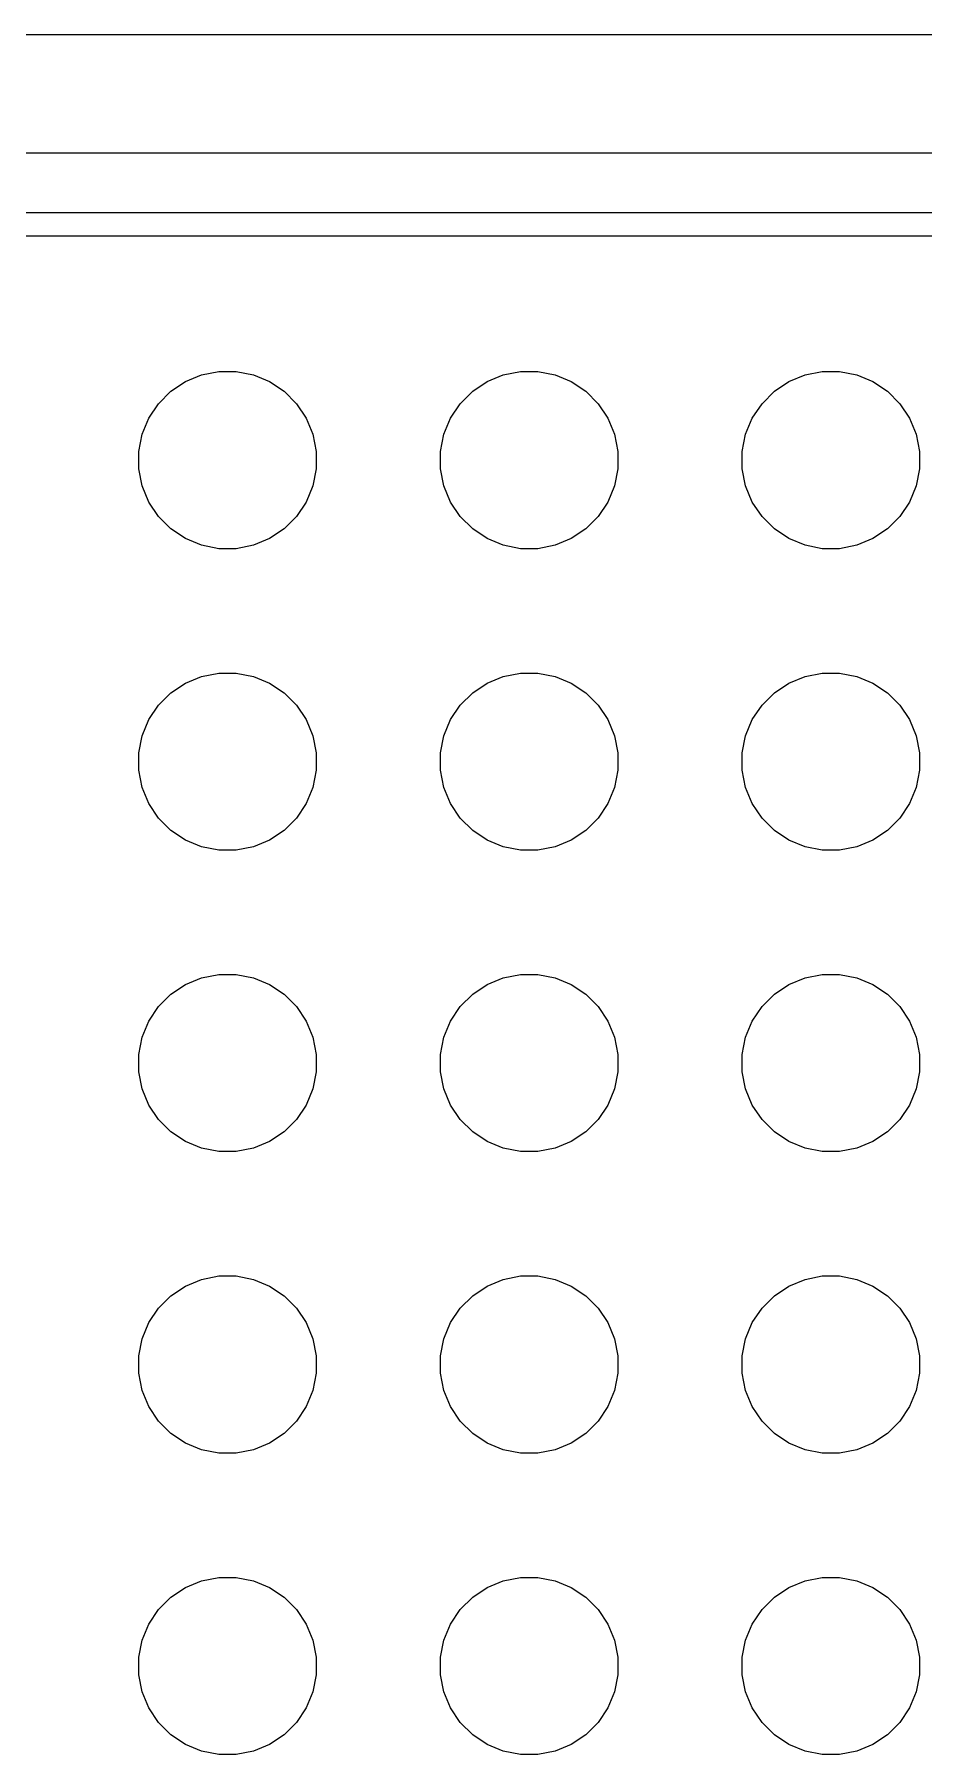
# Model space of a CAD drawing. Header units: millimetres. Extents: x 69 to 174, y -162 to -92.
# Drawn here: x 133.58 to 141.06, y -106.52 to -92.03 of the extents above; entities that cross this region are included whole.
import ezdxf

# ---------------------------------------------------------------- set-up
doc = ezdxf.new("R2010")
doc.units = ezdxf.units.MM
doc.layers.add('Back', color=153, linetype='CONTINUOUS', true_color=0x4d7fc4)

msp = doc.modelspace()

# ---------------------------------------------------------------- linework, layer by layer
at = {"layer": 'Back', "linetype": 'CONTINUOUS'}
for p, q in [((70.235092, -92.0289), (172.534908, -92.0289)), ((148.333331, -93.0295), (84.374361, -93.0295)), ((84.033773, -93.53), (148.42, -93.53)), ((148.378578, -93.73), (84.033773, -93.73)), ((134.848452, -94.954468), (134.984286, -94.898204)), ((134.984286, -94.898204), (135.128487, -94.86952)), ((135.128487, -94.86952), (135.275513, -94.86952)), ((135.275513, -94.86952), (135.419714, -94.898204)), ((135.419714, -94.898204), (135.555548, -94.954468)), ((137.388452, -94.954468), (137.524286, -94.898204)), ((137.524286, -94.898204), (137.668487, -94.86952)), ((137.668487, -94.86952), (137.815513, -94.86952)), ((137.815513, -94.86952), (137.959714, -94.898204)), ((137.959714, -94.898204), (138.095548, -94.954468)), ((139.928452, -94.954468), (140.064286, -94.898204)), ((140.064286, -94.898204), (140.208487, -94.86952)), ((140.208487, -94.86952), (140.355513, -94.86952)), ((140.355513, -94.86952), (140.499714, -94.898204)), ((140.499714, -94.898204), (140.635548, -94.954468)), ((134.622242, -95.140114), (134.726205, -95.036151)), ((134.726205, -95.036151), (134.848452, -94.954468)), ((135.555548, -94.954468), (135.677795, -95.036151)), ((135.677795, -95.036151), (135.781758, -95.140114)), ((137.162242, -95.140114), (137.266205, -95.036151)), ((137.266205, -95.036151), (137.388452, -94.954468)), ((138.095548, -94.954468), (138.217795, -95.036151)), ((138.217795, -95.036151), (138.321758, -95.140114)), ((139.702242, -95.140114), (139.806205, -95.036151)), ((139.806205, -95.036151), (139.928452, -94.954468)), ((140.635548, -94.954468), (140.757795, -95.036151)), ((140.757795, -95.036151), (140.861758, -95.140114)), ((134.540559, -95.262361), (134.622242, -95.140114)), ((135.781758, -95.140114), (135.863441, -95.262361)), ((137.080559, -95.262361), (137.162242, -95.140114)), ((138.321758, -95.140114), (138.403441, -95.262361)), ((139.620559, -95.262361), (139.702242, -95.140114)), ((140.861758, -95.140114), (140.943441, -95.262361)), ((134.484295, -95.398195), (134.540559, -95.262361)), ((135.863441, -95.262361), (135.919705, -95.398195)), ((137.024295, -95.398195), (137.080559, -95.262361)), ((138.403441, -95.262361), (138.459705, -95.398195)), ((139.564295, -95.398195), (139.620559, -95.262361)), ((140.943441, -95.262361), (140.999705, -95.398195)), ((134.455611, -95.542396), (134.484295, -95.398195)), ((135.919705, -95.398195), (135.948389, -95.542396)), ((136.995611, -95.542396), (137.024295, -95.398195)), ((138.459705, -95.398195), (138.488389, -95.542396)), ((139.535611, -95.542396), (139.564295, -95.398195)), ((140.999705, -95.398195), (141.028389, -95.542396)), ((134.455611, -95.689422), (134.455611, -95.542396)), ((135.948389, -95.542396), (135.948389, -95.689422)), ((136.995611, -95.689422), (136.995611, -95.542396)), ((138.488389, -95.542396), (138.488389, -95.689422)), ((139.535611, -95.689422), (139.535611, -95.542396)), ((141.028389, -95.542396), (141.028389, -95.689422)), ((134.484295, -95.833623), (134.455611, -95.689422)), ((135.948389, -95.689422), (135.919705, -95.833623)), ((137.024295, -95.833623), (136.995611, -95.689422)), ((138.488389, -95.689422), (138.459705, -95.833623)), ((139.564295, -95.833623), (139.535611, -95.689422)), ((141.028389, -95.689422), (140.999705, -95.833623)), ((134.540559, -95.969457), (134.484295, -95.833623)), ((135.919705, -95.833623), (135.863441, -95.969457)), ((137.080559, -95.969457), (137.024295, -95.833623)), ((138.459705, -95.833623), (138.403441, -95.969457)), ((139.620559, -95.969457), (139.564295, -95.833623)), ((140.999705, -95.833623), (140.943441, -95.969457)), ((134.622242, -96.091704), (134.540559, -95.969457)), ((135.863441, -95.969457), (135.781758, -96.091704)), ((137.162242, -96.091704), (137.080559, -95.969457)), ((138.403441, -95.969457), (138.321758, -96.091704)), ((139.702242, -96.091704), (139.620559, -95.969457)), ((140.943441, -95.969457), (140.861758, -96.091704)), ((134.726205, -96.195667), (134.622242, -96.091704)), ((134.848452, -96.27735), (134.726205, -96.195667)), ((135.677795, -96.195667), (135.555548, -96.27735)), ((135.781758, -96.091704), (135.677795, -96.195667)), ((137.266205, -96.195667), (137.162242, -96.091704)), ((137.388452, -96.27735), (137.266205, -96.195667)), ((138.217795, -96.195667), (138.095548, -96.27735)), ((138.321758, -96.091704), (138.217795, -96.195667)), ((139.806205, -96.195667), (139.702242, -96.091704)), ((139.928452, -96.27735), (139.806205, -96.195667)), ((140.757795, -96.195667), (140.635548, -96.27735)), ((140.861758, -96.091704), (140.757795, -96.195667)), ((134.984286, -96.333614), (134.848452, -96.27735)), ((135.128487, -96.362298), (134.984286, -96.333614)), ((135.275513, -96.362298), (135.128487, -96.362298)), ((135.419714, -96.333614), (135.275513, -96.362298)), ((135.555548, -96.27735), (135.419714, -96.333614)), ((137.524286, -96.333614), (137.388452, -96.27735)), ((137.668487, -96.362298), (137.524286, -96.333614)), ((137.815513, -96.362298), (137.668487, -96.362298)), ((137.959714, -96.333614), (137.815513, -96.362298)), ((138.095548, -96.27735), (137.959714, -96.333614)), ((140.064286, -96.333614), (139.928452, -96.27735)), ((140.208487, -96.362298), (140.064286, -96.333614)), ((140.355513, -96.362298), (140.208487, -96.362298)), ((140.499714, -96.333614), (140.355513, -96.362298)), ((140.635548, -96.27735), (140.499714, -96.333614)), ((134.726205, -97.576151), (134.848452, -97.494468)), ((134.848452, -97.494468), (134.984286, -97.438204)), ((134.984286, -97.438204), (135.128487, -97.40952)), ((135.128487, -97.40952), (135.275513, -97.40952)), ((135.275513, -97.40952), (135.419714, -97.438204)), ((135.419714, -97.438204), (135.555548, -97.494468)), ((135.555548, -97.494468), (135.677795, -97.576151)), ((137.266205, -97.576151), (137.388452, -97.494468)), ((137.388452, -97.494468), (137.524286, -97.438204)), ((137.524286, -97.438204), (137.668487, -97.40952)), ((137.668487, -97.40952), (137.815513, -97.40952)), ((137.815513, -97.40952), (137.959714, -97.438204)), ((137.959714, -97.438204), (138.095548, -97.494468)), ((138.095548, -97.494468), (138.217795, -97.576151)), ((139.806205, -97.576151), (139.928452, -97.494468)), ((139.928452, -97.494468), (140.064286, -97.438204)), ((140.064286, -97.438204), (140.208487, -97.40952)), ((140.208487, -97.40952), (140.355513, -97.40952)), ((140.355513, -97.40952), (140.499714, -97.438204)), ((140.499714, -97.438204), (140.635548, -97.494468)), ((140.635548, -97.494468), (140.757795, -97.576151)), ((134.540559, -97.802361), (134.622242, -97.680114)), ((134.622242, -97.680114), (134.726205, -97.576151)), ((135.677795, -97.576151), (135.781758, -97.680114)), ((135.781758, -97.680114), (135.863441, -97.802361)), ((137.080559, -97.802361), (137.162242, -97.680114)), ((137.162242, -97.680114), (137.266205, -97.576151)), ((138.217795, -97.576151), (138.321758, -97.680114)), ((138.321758, -97.680114), (138.403441, -97.802361)), ((139.620559, -97.802361), (139.702242, -97.680114)), ((139.702242, -97.680114), (139.806205, -97.576151)), ((140.757795, -97.576151), (140.861758, -97.680114)), ((140.861758, -97.680114), (140.943441, -97.802361)), ((134.484295, -97.938195), (134.540559, -97.802361)), ((135.863441, -97.802361), (135.919705, -97.938195)), ((137.024295, -97.938195), (137.080559, -97.802361)), ((138.403441, -97.802361), (138.459705, -97.938195)), ((139.564295, -97.938195), (139.620559, -97.802361)), ((140.943441, -97.802361), (140.999705, -97.938195)), ((134.455611, -98.082396), (134.484295, -97.938195)), ((135.919705, -97.938195), (135.948389, -98.082396)), ((136.995611, -98.082396), (137.024295, -97.938195)), ((138.459705, -97.938195), (138.488389, -98.082396)), ((139.535611, -98.082396), (139.564295, -97.938195)), ((140.999705, -97.938195), (141.028389, -98.082396)), ((134.455611, -98.229422), (134.455611, -98.082396)), ((135.948389, -98.082396), (135.948389, -98.229422)), ((136.995611, -98.229422), (136.995611, -98.082396)), ((138.488389, -98.082396), (138.488389, -98.229422)), ((139.535611, -98.229422), (139.535611, -98.082396)), ((141.028389, -98.082396), (141.028389, -98.229422)), ((134.484295, -98.373623), (134.455611, -98.229422)), ((135.948389, -98.229422), (135.919705, -98.373623)), ((137.024295, -98.373623), (136.995611, -98.229422)), ((138.488389, -98.229422), (138.459705, -98.373623)), ((139.564295, -98.373623), (139.535611, -98.229422)), ((141.028389, -98.229422), (140.999705, -98.373623)), ((134.540559, -98.509457), (134.484295, -98.373623)), ((135.919705, -98.373623), (135.863441, -98.509457)), ((137.080559, -98.509457), (137.024295, -98.373623)), ((138.459705, -98.373623), (138.403441, -98.509457)), ((139.620559, -98.509457), (139.564295, -98.373623)), ((140.999705, -98.373623), (140.943441, -98.509457)), ((134.622242, -98.631704), (134.540559, -98.509457)), ((135.863441, -98.509457), (135.781758, -98.631704)), ((137.162242, -98.631704), (137.080559, -98.509457)), ((138.403441, -98.509457), (138.321758, -98.631704)), ((139.702242, -98.631704), (139.620559, -98.509457)), ((140.943441, -98.509457), (140.861758, -98.631704)), ((134.726205, -98.735667), (134.622242, -98.631704)), ((135.781758, -98.631704), (135.677795, -98.735667)), ((137.266205, -98.735667), (137.162242, -98.631704)), ((138.321758, -98.631704), (138.217795, -98.735667)), ((139.806205, -98.735667), (139.702242, -98.631704)), ((140.861758, -98.631704), (140.757795, -98.735667)), ((134.848452, -98.81735), (134.726205, -98.735667)), ((134.984286, -98.873614), (134.848452, -98.81735)), ((135.555548, -98.81735), (135.419714, -98.873614)), ((135.677795, -98.735667), (135.555548, -98.81735)), ((137.388452, -98.81735), (137.266205, -98.735667)), ((137.524286, -98.873614), (137.388452, -98.81735)), ((138.095548, -98.81735), (137.959714, -98.873614)), ((138.217795, -98.735667), (138.095548, -98.81735)), ((139.928452, -98.81735), (139.806205, -98.735667)), ((140.064286, -98.873614), (139.928452, -98.81735)), ((140.635548, -98.81735), (140.499714, -98.873614)), ((140.757795, -98.735667), (140.635548, -98.81735)), ((135.128487, -98.902298), (134.984286, -98.873614)), ((135.275513, -98.902298), (135.128487, -98.902298)), ((135.419714, -98.873614), (135.275513, -98.902298)), ((137.668487, -98.902298), (137.524286, -98.873614)), ((137.815513, -98.902298), (137.668487, -98.902298)), ((137.959714, -98.873614), (137.815513, -98.902298)), ((140.208487, -98.902298), (140.064286, -98.873614)), ((140.355513, -98.902298), (140.208487, -98.902298)), ((140.499714, -98.873614), (140.355513, -98.902298)), ((134.848452, -100.034468), (134.984286, -99.978204)), ((134.984286, -99.978204), (135.128487, -99.94952)), ((135.128487, -99.94952), (135.275513, -99.94952)), ((135.275513, -99.94952), (135.419714, -99.978204)), ((135.419714, -99.978204), (135.555548, -100.034468)), ((137.388452, -100.034468), (137.524286, -99.978204)), ((137.524286, -99.978204), (137.668487, -99.94952)), ((137.668487, -99.94952), (137.815513, -99.94952)), ((137.815513, -99.94952), (137.959714, -99.978204)), ((137.959714, -99.978204), (138.095548, -100.034468)), ((139.928452, -100.034468), (140.064286, -99.978204)), ((140.064286, -99.978204), (140.208487, -99.94952)), ((140.208487, -99.94952), (140.355513, -99.94952)), ((140.355513, -99.94952), (140.499714, -99.978204)), ((140.499714, -99.978204), (140.635548, -100.034468)), ((134.622242, -100.220114), (134.726205, -100.116151)), ((134.726205, -100.116151), (134.848452, -100.034468)), ((135.555548, -100.034468), (135.677795, -100.116151)), ((135.677795, -100.116151), (135.781758, -100.220114)), ((137.162242, -100.220114), (137.266205, -100.116151)), ((137.266205, -100.116151), (137.388452, -100.034468)), ((138.095548, -100.034468), (138.217795, -100.116151)), ((138.217795, -100.116151), (138.321758, -100.220114)), ((139.702242, -100.220114), (139.806205, -100.116151)), ((139.806205, -100.116151), (139.928452, -100.034468)), ((140.635548, -100.034468), (140.757795, -100.116151)), ((140.757795, -100.116151), (140.861758, -100.220114)), ((134.540559, -100.342361), (134.622242, -100.220114)), ((135.781758, -100.220114), (135.863441, -100.342361)), ((137.080559, -100.342361), (137.162242, -100.220114)), ((138.321758, -100.220114), (138.403441, -100.342361)), ((139.620559, -100.342361), (139.702242, -100.220114)), ((140.861758, -100.220114), (140.943441, -100.342361)), ((134.484295, -100.478195), (134.540559, -100.342361)), ((135.863441, -100.342361), (135.919705, -100.478195)), ((137.024295, -100.478195), (137.080559, -100.342361)), ((138.403441, -100.342361), (138.459705, -100.478195)), ((139.564295, -100.478195), (139.620559, -100.342361)), ((140.943441, -100.342361), (140.999705, -100.478195)), ((134.455611, -100.622396), (134.484295, -100.478195)), ((135.919705, -100.478195), (135.948389, -100.622396)), ((136.995611, -100.622396), (137.024295, -100.478195)), ((138.459705, -100.478195), (138.488389, -100.622396)), ((139.535611, -100.622396), (139.564295, -100.478195)), ((140.999705, -100.478195), (141.028389, -100.622396)), ((134.455611, -100.769422), (134.455611, -100.622396)), ((135.948389, -100.622396), (135.948389, -100.769422)), ((136.995611, -100.769422), (136.995611, -100.622396)), ((138.488389, -100.622396), (138.488389, -100.769422)), ((139.535611, -100.769422), (139.535611, -100.622396)), ((141.028389, -100.622396), (141.028389, -100.769422)), ((134.484295, -100.913623), (134.455611, -100.769422)), ((135.948389, -100.769422), (135.919705, -100.913623)), ((137.024295, -100.913623), (136.995611, -100.769422)), ((138.488389, -100.769422), (138.459705, -100.913623)), ((139.564295, -100.913623), (139.535611, -100.769422)), ((141.028389, -100.769422), (140.999705, -100.913623)), ((134.540559, -101.049457), (134.484295, -100.913623)), ((135.919705, -100.913623), (135.863441, -101.049457)), ((137.080559, -101.049457), (137.024295, -100.913623)), ((138.459705, -100.913623), (138.403441, -101.049457)), ((139.620559, -101.049457), (139.564295, -100.913623)), ((140.999705, -100.913623), (140.943441, -101.049457)), ((134.622242, -101.171704), (134.540559, -101.049457)), ((135.863441, -101.049457), (135.781758, -101.171704)), ((137.162242, -101.171704), (137.080559, -101.049457)), ((138.403441, -101.049457), (138.321758, -101.171704)), ((139.702242, -101.171704), (139.620559, -101.049457)), ((140.943441, -101.049457), (140.861758, -101.171704)), ((134.726205, -101.275667), (134.622242, -101.171704)), ((134.848452, -101.35735), (134.726205, -101.275667)), ((135.677795, -101.275667), (135.555548, -101.35735)), ((135.781758, -101.171704), (135.677795, -101.275667)), ((137.266205, -101.275667), (137.162242, -101.171704)), ((137.388452, -101.35735), (137.266205, -101.275667)), ((138.217795, -101.275667), (138.095548, -101.35735)), ((138.321758, -101.171704), (138.217795, -101.275667)), ((139.806205, -101.275667), (139.702242, -101.171704)), ((139.928452, -101.35735), (139.806205, -101.275667)), ((140.757795, -101.275667), (140.635548, -101.35735)), ((140.861758, -101.171704), (140.757795, -101.275667)), ((134.984286, -101.413614), (134.848452, -101.35735)), ((135.128487, -101.442298), (134.984286, -101.413614)), ((135.275513, -101.442298), (135.128487, -101.442298)), ((135.419714, -101.413614), (135.275513, -101.442298)), ((135.555548, -101.35735), (135.419714, -101.413614)), ((137.524286, -101.413614), (137.388452, -101.35735)), ((137.668487, -101.442298), (137.524286, -101.413614)), ((137.815513, -101.442298), (137.668487, -101.442298)), ((137.959714, -101.413614), (137.815513, -101.442298)), ((138.095548, -101.35735), (137.959714, -101.413614)), ((140.064286, -101.413614), (139.928452, -101.35735)), ((140.208487, -101.442298), (140.064286, -101.413614)), ((140.355513, -101.442298), (140.208487, -101.442298)), ((140.499714, -101.413614), (140.355513, -101.442298)), ((140.635548, -101.35735), (140.499714, -101.413614)), ((134.726205, -102.656151), (134.848452, -102.574468)), ((134.848452, -102.574468), (134.984286, -102.518204)), ((134.984286, -102.518204), (135.128487, -102.48952)), ((135.128487, -102.48952), (135.275513, -102.48952)), ((135.275513, -102.48952), (135.419714, -102.518204)), ((135.419714, -102.518204), (135.555548, -102.574468)), ((135.555548, -102.574468), (135.677795, -102.656151)), ((137.266205, -102.656151), (137.388452, -102.574468)), ((137.388452, -102.574468), (137.524286, -102.518204)), ((137.524286, -102.518204), (137.668487, -102.48952)), ((137.668487, -102.48952), (137.815513, -102.48952)), ((137.815513, -102.48952), (137.959714, -102.518204)), ((137.959714, -102.518204), (138.095548, -102.574468)), ((138.095548, -102.574468), (138.217795, -102.656151)), ((139.806205, -102.656151), (139.928452, -102.574468)), ((139.928452, -102.574468), (140.064286, -102.518204)), ((140.064286, -102.518204), (140.208487, -102.48952)), ((140.208487, -102.48952), (140.355513, -102.48952)), ((140.355513, -102.48952), (140.499714, -102.518204)), ((140.499714, -102.518204), (140.635548, -102.574468)), ((140.635548, -102.574468), (140.757795, -102.656151)), ((134.622242, -102.760114), (134.726205, -102.656151)), ((135.677795, -102.656151), (135.781758, -102.760114)), ((137.162242, -102.760114), (137.266205, -102.656151)), ((138.217795, -102.656151), (138.321758, -102.760114)), ((139.702242, -102.760114), (139.806205, -102.656151)), ((140.757795, -102.656151), (140.861758, -102.760114)), ((134.484295, -103.018195), (134.540559, -102.882361)), ((134.540559, -102.882361), (134.622242, -102.760114)), ((135.781758, -102.760114), (135.863441, -102.882361)), ((135.863441, -102.882361), (135.919705, -103.018195)), ((137.024295, -103.018195), (137.080559, -102.882361)), ((137.080559, -102.882361), (137.162242, -102.760114)), ((138.321758, -102.760114), (138.403441, -102.882361)), ((138.403441, -102.882361), (138.459705, -103.018195)), ((139.564295, -103.018195), (139.620559, -102.882361)), ((139.620559, -102.882361), (139.702242, -102.760114)), ((140.861758, -102.760114), (140.943441, -102.882361)), ((140.943441, -102.882361), (140.999705, -103.018195)), ((134.455611, -103.162396), (134.484295, -103.018195)), ((135.919705, -103.018195), (135.948389, -103.162396)), ((136.995611, -103.162396), (137.024295, -103.018195)), ((138.459705, -103.018195), (138.488389, -103.162396)), ((139.535611, -103.162396), (139.564295, -103.018195)), ((140.999705, -103.018195), (141.028389, -103.162396)), ((134.455611, -103.309422), (134.455611, -103.162396)), ((135.948389, -103.162396), (135.948389, -103.309422)), ((136.995611, -103.309422), (136.995611, -103.162396)), ((138.488389, -103.162396), (138.488389, -103.309422)), ((139.535611, -103.309422), (139.535611, -103.162396)), ((141.028389, -103.162396), (141.028389, -103.309422)), ((134.484295, -103.453623), (134.455611, -103.309422)), ((135.948389, -103.309422), (135.919705, -103.453623)), ((137.024295, -103.453623), (136.995611, -103.309422)), ((138.488389, -103.309422), (138.459705, -103.453623)), ((139.564295, -103.453623), (139.535611, -103.309422)), ((141.028389, -103.309422), (140.999705, -103.453623)), ((134.540559, -103.589457), (134.484295, -103.453623)), ((135.919705, -103.453623), (135.863441, -103.589457)), ((137.080559, -103.589457), (137.024295, -103.453623)), ((138.459705, -103.453623), (138.403441, -103.589457)), ((139.620559, -103.589457), (139.564295, -103.453623)), ((140.999705, -103.453623), (140.943441, -103.589457)), ((134.622242, -103.711704), (134.540559, -103.589457)), ((135.863441, -103.589457), (135.781758, -103.711704)), ((137.162242, -103.711704), (137.080559, -103.589457)), ((138.403441, -103.589457), (138.321758, -103.711704)), ((139.702242, -103.711704), (139.620559, -103.589457)), ((140.943441, -103.589457), (140.861758, -103.711704)), ((134.726205, -103.815667), (134.622242, -103.711704)), ((135.781758, -103.711704), (135.677795, -103.815667)), ((137.266205, -103.815667), (137.162242, -103.711704)), ((138.321758, -103.711704), (138.217795, -103.815667)), ((139.806205, -103.815667), (139.702242, -103.711704)), ((140.861758, -103.711704), (140.757795, -103.815667)), ((134.848452, -103.89735), (134.726205, -103.815667)), ((134.984286, -103.953614), (134.848452, -103.89735)), ((135.555548, -103.89735), (135.419714, -103.953614)), ((135.677795, -103.815667), (135.555548, -103.89735)), ((137.388452, -103.89735), (137.266205, -103.815667)), ((137.524286, -103.953614), (137.388452, -103.89735)), ((138.095548, -103.89735), (137.959714, -103.953614)), ((138.217795, -103.815667), (138.095548, -103.89735)), ((139.928452, -103.89735), (139.806205, -103.815667)), ((140.064286, -103.953614), (139.928452, -103.89735)), ((140.635548, -103.89735), (140.499714, -103.953614)), ((140.757795, -103.815667), (140.635548, -103.89735)), ((135.128487, -103.982298), (134.984286, -103.953614)), ((135.275513, -103.982298), (135.128487, -103.982298)), ((135.419714, -103.953614), (135.275513, -103.982298)), ((137.668487, -103.982298), (137.524286, -103.953614)), ((137.815513, -103.982298), (137.668487, -103.982298)), ((137.959714, -103.953614), (137.815513, -103.982298)), ((140.208487, -103.982298), (140.064286, -103.953614)), ((140.355513, -103.982298), (140.208487, -103.982298)), ((140.499714, -103.953614), (140.355513, -103.982298)), ((134.848452, -105.114468), (134.984286, -105.058204)), ((134.984286, -105.058204), (135.128487, -105.02952)), ((135.128487, -105.02952), (135.275513, -105.02952)), ((135.275513, -105.02952), (135.419714, -105.058204)), ((135.419714, -105.058204), (135.555548, -105.114468)), ((137.388452, -105.114468), (137.524286, -105.058204)), ((137.524286, -105.058204), (137.668487, -105.02952)), ((137.668487, -105.02952), (137.815513, -105.02952)), ((137.815513, -105.02952), (137.959714, -105.058204)), ((137.959714, -105.058204), (138.095548, -105.114468)), ((139.928452, -105.114468), (140.064286, -105.058204)), ((140.064286, -105.058204), (140.208487, -105.02952)), ((140.208487, -105.02952), (140.355513, -105.02952)), ((140.355513, -105.02952), (140.499714, -105.058204)), ((140.499714, -105.058204), (140.635548, -105.114468)), ((134.622242, -105.300114), (134.726205, -105.196151)), ((134.726205, -105.196151), (134.848452, -105.114468)), ((135.555548, -105.114468), (135.677795, -105.196151)), ((135.677795, -105.196151), (135.781758, -105.300114)), ((137.162242, -105.300114), (137.266205, -105.196151)), ((137.266205, -105.196151), (137.388452, -105.114468)), ((138.095548, -105.114468), (138.217795, -105.196151)), ((138.217795, -105.196151), (138.321758, -105.300114)), ((139.702242, -105.300114), (139.806205, -105.196151)), ((139.806205, -105.196151), (139.928452, -105.114468)), ((140.635548, -105.114468), (140.757795, -105.196151)), ((140.757795, -105.196151), (140.861758, -105.300114)), ((134.540559, -105.422361), (134.622242, -105.300114)), ((135.781758, -105.300114), (135.863441, -105.422361)), ((137.080559, -105.422361), (137.162242, -105.300114)), ((138.321758, -105.300114), (138.403441, -105.422361)), ((139.620559, -105.422361), (139.702242, -105.300114)), ((140.861758, -105.300114), (140.943441, -105.422361)), ((134.484295, -105.558195), (134.540559, -105.422361)), ((135.863441, -105.422361), (135.919705, -105.558195)), ((137.024295, -105.558195), (137.080559, -105.422361)), ((138.403441, -105.422361), (138.459705, -105.558195)), ((139.564295, -105.558195), (139.620559, -105.422361)), ((140.943441, -105.422361), (140.999705, -105.558195)), ((134.455611, -105.702396), (134.484295, -105.558195)), ((135.919705, -105.558195), (135.948389, -105.702396)), ((136.995611, -105.702396), (137.024295, -105.558195)), ((138.459705, -105.558195), (138.488389, -105.702396)), ((139.535611, -105.702396), (139.564295, -105.558195)), ((140.999705, -105.558195), (141.028389, -105.702396)), ((134.455611, -105.849422), (134.455611, -105.702396)), ((135.948389, -105.702396), (135.948389, -105.849422)), ((136.995611, -105.849422), (136.995611, -105.702396)), ((138.488389, -105.702396), (138.488389, -105.849422)), ((139.535611, -105.849422), (139.535611, -105.702396)), ((141.028389, -105.702396), (141.028389, -105.849422)), ((134.484295, -105.993623), (134.455611, -105.849422)), ((135.948389, -105.849422), (135.919705, -105.993623)), ((137.024295, -105.993623), (136.995611, -105.849422)), ((138.488389, -105.849422), (138.459705, -105.993623)), ((139.564295, -105.993623), (139.535611, -105.849422)), ((141.028389, -105.849422), (140.999705, -105.993623)), ((134.540559, -106.129457), (134.484295, -105.993623)), ((135.919705, -105.993623), (135.863441, -106.129457)), ((137.080559, -106.129457), (137.024295, -105.993623)), ((138.459705, -105.993623), (138.403441, -106.129457)), ((139.620559, -106.129457), (139.564295, -105.993623)), ((140.999705, -105.993623), (140.943441, -106.129457)), ((134.622242, -106.251704), (134.540559, -106.129457)), ((135.863441, -106.129457), (135.781758, -106.251704)), ((137.162242, -106.251704), (137.080559, -106.129457)), ((138.403441, -106.129457), (138.321758, -106.251704)), ((139.702242, -106.251704), (139.620559, -106.129457)), ((140.943441, -106.129457), (140.861758, -106.251704)), ((134.726205, -106.355667), (134.622242, -106.251704)), ((134.848452, -106.43735), (134.726205, -106.355667)), ((135.677795, -106.355667), (135.555548, -106.43735)), ((135.781758, -106.251704), (135.677795, -106.355667)), ((137.266205, -106.355667), (137.162242, -106.251704)), ((137.388452, -106.43735), (137.266205, -106.355667)), ((138.217795, -106.355667), (138.095548, -106.43735)), ((138.321758, -106.251704), (138.217795, -106.355667)), ((139.806205, -106.355667), (139.702242, -106.251704)), ((139.928452, -106.43735), (139.806205, -106.355667)), ((140.757795, -106.355667), (140.635548, -106.43735)), ((140.861758, -106.251704), (140.757795, -106.355667)), ((134.984286, -106.493614), (134.848452, -106.43735)), ((135.128487, -106.522298), (134.984286, -106.493614)), ((135.275513, -106.522298), (135.128487, -106.522298)), ((135.419714, -106.493614), (135.275513, -106.522298)), ((135.555548, -106.43735), (135.419714, -106.493614)), ((137.524286, -106.493614), (137.388452, -106.43735)), ((137.668487, -106.522298), (137.524286, -106.493614)), ((137.815513, -106.522298), (137.668487, -106.522298)), ((137.959714, -106.493614), (137.815513, -106.522298)), ((138.095548, -106.43735), (137.959714, -106.493614)), ((140.064286, -106.493614), (139.928452, -106.43735)), ((140.208487, -106.522298), (140.064286, -106.493614)), ((140.355513, -106.522298), (140.208487, -106.522298)), ((140.499714, -106.493614), (140.355513, -106.522298)), ((140.635548, -106.43735), (140.499714, -106.493614))]:
    msp.add_line(p, q, dxfattribs=at)

doc.saveas('drawing.dxf')
